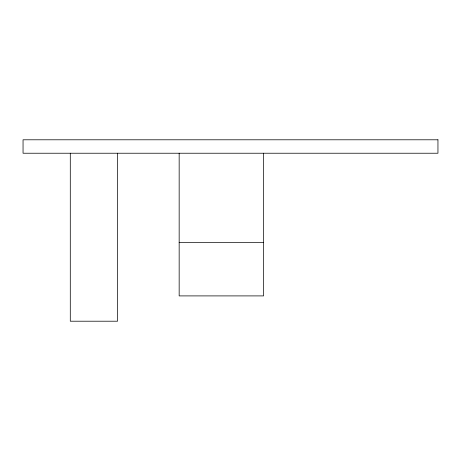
<?xml version="1.0" encoding="UTF-8"?>
<svg xmlns="http://www.w3.org/2000/svg" width="461" height="461" viewBox="0 0 461 461"><rect width="100%" height="100%" fill="white"/><g stroke="black" fill="none" stroke-linecap="round" stroke-linejoin="round"><path stroke-width="0.69" d="M179.162 242.469L263.571 242.469M263.571 153.231L263.571 295.904L179.162 295.904L179.162 153.231M117.538 153.231L117.538 321.208L70.291 321.208L70.291 153.231M437.95 139.792L23.05 139.792L23.05 153.231L437.95 153.231L437.95 139.792"/></g></svg>
